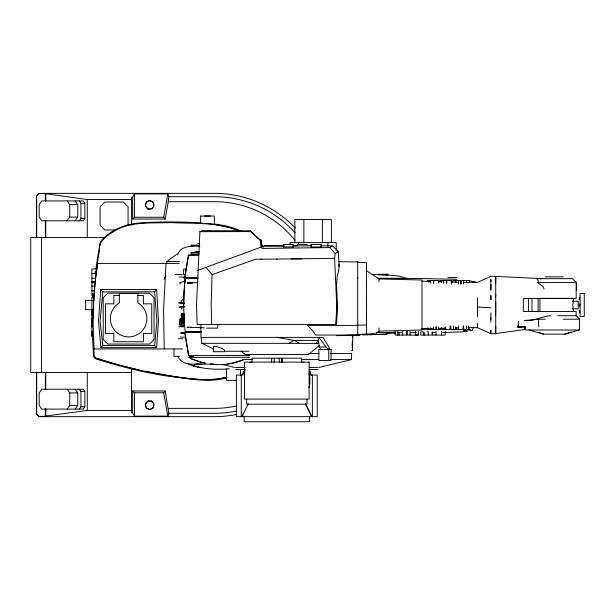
<?xml version="1.0" encoding="UTF-8"?>
<svg xmlns="http://www.w3.org/2000/svg" width="615" height="615" viewBox="0 0 615 615"><rect width="100%" height="100%" fill="white"/><g stroke="black" fill="none" stroke-linecap="round" stroke-linejoin="round"><path stroke-width="0.92" d="M36.708 372.513L36.708 414.233L38.853 416.378L45.349 416.378L45.764 416.009L45.764 408.445M45.764 389.533L45.771 372.513M91.896 331.608L91.896 334.299L91.896 330.847M91.896 310.898L91.896 313.258M281.954 362.112L281.962 358.184L281.954 362.112L282.662 362.112M357.722 278.626L357.722 278.095M366.502 332.838L366.502 331.516M366.502 325.235L366.502 321.591M366.502 319.669L366.502 317.686M366.502 315.649L366.502 313.573M366.502 307.177L366.502 305.017M366.502 303.341L366.502 302.396M366.502 286.344L366.502 283.546M402.664 335.067L402.664 331.37M395.099 331.37L395.099 335.067L406.446 335.067L406.446 331.37M424.658 335.067L424.658 332.746M438.626 282.362L438.626 280.517L433.821 280.517L433.821 283.184M450.341 325.965L450.341 329.517L450.341 327.672L450.341 329.517L445.529 329.517L445.529 327.672M451.571 282.362L451.571 280.517L446.767 280.517L446.767 283.184M463.326 327.672L463.28 329.517L458.475 329.517L458.475 327.672M477.455 327.134L477.455 323.221L477.455 327.664L490.862 333.722L495.721 333.722L495.721 326.381M477.455 300.789L477.455 298.137L477.455 306.977M490.862 333.222L490.878 330.24L490.862 332.477M490.862 322.199L490.862 317.74M495.721 333.176L495.721 333.584L524.61 329.517L524.61 326.75L517.676 326.75L517.515 327.503L524.61 326.75L524.61 329.517M495.721 315.526L495.721 294.339M495.721 283.338L495.698 276.381L490.862 276.312L477.455 282.362L464.187 282.331M274.229 362.112L274.244 358.184M279.394 362.112L279.11 358.184M395.191 332.815L394.353 332.946L394.353 332.246M442.715 332.431L461.058 331.892L463.656 331.608L463.702 330.862M441.378 280.517L441.624 282.293M455.73 327.741L455.723 329.517L453.447 329.517L453.447 325.965M463.287 327.687L463.28 329.517L463.28 325.965M466.477 325.965L466.477 329.517L468.638 329.517L468.645 327.741M477.594 307L477.463 316.079L477.594 307L490.862 307.831M93.196 318.701L93.472 304.663L94.91 284.584A428.125 427.54 0 0 1 97.6 263.412C93.157 291.671 92.212 320.415 94.195 348.936M91.95 313.681L91.919 324.366M468.668 329.517L468.699 327.741M469.33 282.293L469.33 280.517L461.188 280.517L461.227 284.076M352.872 334.891L352.825 336.743L352.318 336.751M201.305 331.6L185.2 331.6C183.27 313.942 183.232 296.092 185.2 278.434L198.099 278.434M183.677 305.009L184.062 291.695L185.23 278.434M205.964 267.379L212.067 274.659L211.176 305.017L211.745 324.436M210.722 230.925L203.227 230.625L199.89 231.686L196.516 305.017L197.154 324.436L336.597 324.436L337.435 305.017L336.659 287.136A13.63 2.03 87 0 1 336.605 283.184M352.418 341.202L352.134 345.015M461.142 282.362L461.219 280.517M335.844 324.436L336.728 305.017L334.598 258.323L335.221 253.626L338.458 251.381L332.308 245.846L320.876 245.846M166.019 263.412L163.552 310.537L164.22 348.936M184.669 278.203L184.723 277.05M217.879 324.436L217.687 328.133L206.502 328.133M517.515 327.503L518.122 326.75L518.422 321.391M182.271 322.152L182.009 326.819L181.294 322.529L181.694 320.069M182.724 321.268L182.601 323.528L183.093 323.528L183.009 322.022M184 277.05L183.939 278.203L186.268 278.203M261.044 247.115L260.714 240.842L250.451 231.555L250.397 230.725L254.456 234.715M517.676 326.75L518.122 326.75L518.237 324.935M100.752 289.534L98.508 321.191L100.875 347.598L156.61 347.598L158.493 321.191L156.679 289.534L100.752 289.534L102.828 291.818L154.573 291.818L156.679 289.534M529 329.986L543.568 334.145L564.831 334.145L579.399 329.986L579.63 319.208L576.163 315.741L557.682 315.741M92.596 297.06L92.911 293.34M102.828 291.818L100.084 321.176L102.797 345.446L100.875 347.598M156.61 347.598L154.649 345.446L156.917 321.184L154.573 291.818M168.249 201.666L168.825 196.723L167.818 193.902L134.431 193.902L132.656 197.277L132.656 219.04L165.189 219.04L168.249 201.666L214.404 201.666A103.351 103.351 0 0 1 294.862 240.142M181.871 316.886L182.248 313.804L181.302 313.804L181.533 322.191L183.839 322.191M182.909 322.191L182.178 317.901L182.693 313.804M184.9 277.542L188.375 255.302L198.161 255.087M185.346 278.203L184.823 278.895L184.923 278.203M573.011 301.804L573.618 299.228L572.734 305.248L573.618 310.806L573.011 308.23M95.064 273.652L95.517 270.884M95.817 269.032L100.207 242.249C109.024 230.464 124.268 224.352 138.675 223.022A462.303 462.303 1 0 1 201.059 222.945M165.189 219.04L163.698 217.256L167.818 193.902M337.035 277.15L337.404 275.42A349.943 105.396 0 0 0 339.057 262.851L338.189 251.573M188.444 256.071L184.715 277.534L186.291 277.58L184.977 277.542M153.066 407.999L153.904 404.14L151.413 401.103L147.692 401.118L145.463 404.14L146.309 408.022L149.868 409.475L153.066 407.999L149.591 409.513L147.016 408.452L145.455 406.108L145.832 403.255L148.123 401.003L151.813 401.241M146.309 202.02L145.463 205.894L147.692 208.916L151.805 208.8L153.911 205.925L153.074 202.035L149.591 200.521L146.309 202.02L149.868 200.567M579.415 298.006L579.284 299.713L579.691 297.268M308.945 387.527L309.875 384.075L309.875 377.164L308.945 373.712M187.214 331.185L186.683 332.2L185.599 332.477M544.106 288.912L542.684 286.29L537.825 282.692L538.333 281.07L536.803 278.687L541.123 278.664M250.39 230.825L207.778 230.694M167.818 416.132L168.825 413.311L165.189 391.002L132.656 391.002L132.656 412.765L134.431 416.132L167.818 416.132L163.698 392.777L165.189 391.002M248.199 403.863L242.51 415.702L241.257 416.663L241.257 375.058M242.856 414.894L242.056 416.301M36.416 372.152L36.416 414.356L38.853 416.378M463.848 329.394L472.059 330.593L473.273 327.803M182.678 299.082L180.756 302.311L178.95 302.972M177.866 253.934C181.494 245.324 192.211 246.215 199.952 246.223M164.036 279.356L165.912 275.881L164.397 278.657M244.893 370.476L242.041 375.058M147.016 201.582L145.455 203.926L145.832 206.778L148.123 209.039M152.351 408.452L153.911 406.108L153.535 403.255L151.413 401.103M67.127 220.808L69.741 217.11L69.741 204.634L67.127 200.928M75.13 220.808L77.751 217.11L77.751 204.634L75.13 200.928M79.304 220.808L80.934 218.502L80.934 203.242L79.304 200.928M84.862 218.502L83.225 220.808L41.789 220.808L39.175 217.11L39.175 204.634L41.789 200.928L83.225 200.928L84.862 203.242L84.862 218.502L80.934 218.502M67.127 409.106L69.741 405.408L69.741 392.924L67.127 389.226M75.13 409.106L77.751 405.408L77.751 392.924L75.13 389.226M79.304 409.106L80.934 406.792L80.934 391.54L79.304 389.226M84.862 406.792L83.225 409.106L41.789 409.106L39.175 405.408L39.175 392.924L41.789 389.226L83.225 389.226L84.862 391.54L84.862 406.792L80.934 406.792M184.277 282.27L185.315 280.809M249.752 362.689L250.659 362.112M188.413 331.693L186.96 332.423M315.979 343.401L318.739 340.395L294.185 340.395L276.819 337.381M36.416 237.882L36.416 195.685L38.73 193.371L214.404 193.371A111.646 111.646 0 0 1 295.354 228.127M36.708 237.521L36.708 195.801L38.853 193.663L45.349 193.663L87.276 199.544L131.533 199.544M132.656 219.04L134.431 217.256L134.431 193.902M189.405 355.916L189.912 355.409M180.81 333.392L181.817 332.738L184.738 333.43M308.515 354.486L319.331 345.622M166.873 263.412L166.873 261.56L176.69 254.164L177.958 254.164M375.765 333.561L379.04 331.108L421.982 330.017L421.982 280.025L379.04 278.926L366.502 270.685M332.169 245.939L330.378 247.222M261.859 248.429L329.894 247.568L331.354 246.523M293.463 246.915L283.507 247.015L283.284 244.455L293.463 244.455L293.463 246.915L293.078 246.784M321.199 246.915L311.244 247.015L311.029 244.455L321.199 244.455L321.199 246.915L320.815 246.784M336.636 252.65L337.65 251.942M283.284 246.915L283.676 246.784M311.029 246.915L311.413 246.784M288.52 343.401L294.185 340.395L299.428 343.401M394.899 332.715L394.353 332.946M537.825 282.692L576.163 282.362L576.163 298.544L523.319 298.544L523.319 311.49L576.163 311.49L576.163 315.741M201.635 230.817L199.89 231.686L250.451 231.555M181.902 303.057L180.272 303.526M197.761 270.385L261.26 247.038M243.363 359.829L232.954 363.104L227.427 364.095M243.086 359.944C232.87 364.019 221.654 365.525 210.73 364.111M212.067 274.659L255.702 259.23L261.805 259.207M564.831 334.145L570.881 332.062M387.711 275.389L372.16 274.359M226.981 377.203C199.76 383.576 171.762 375.634 144.779 371.329M147.692 401.118L148.123 401.003M394.223 332.269L394.238 332.976L394.807 332.853M463.702 331.608L467.3 331.17L463.572 331.623L463.572 330.885M187.121 332.169L180.741 332.938M319.139 367.432L351.503 359.567L351.449 353.564M179.572 282.462L185.33 281.301M249.236 355.409L188.513 355.409L189.074 355.409M226.036 377.495L216.864 379.232L207.47 379.839M179.642 283.838L180.787 283.592M226.212 378.017C207.532 382.976 188.159 378.502 169.409 376.372C144.471 372.775 120.04 366.448 96.017 358.945L94.549 358.122L93.472 355.762L92.488 335.782M190.235 357.738L188.882 357.43L249.175 357.261L248.129 357.292M190.212 357.961L189.212 357.599M184.07 281.539L185.63 281.247M199.083 251.489L190.765 253.049L199.083 253.049M190.996 252.996L199.245 251.458M394.238 332.976L395.284 332.8M197.799 243.655L199.529 243.386M394.884 332.477L376.08 332.484M45.764 416.009L87.276 410.497L131.533 410.497M394.007 333.007L386.282 333.614M464.394 331.039L466.485 330.793L464.394 331.178L464.394 330.232M194.386 245.393L190.996 246.384M196.577 277.972L197.569 277.872M545.267 319.208L538.394 319.208L524.61 320.484C533.958 321.66 541.83 316.079 550.725 315.741M576.163 290.034L576.624 289.996L576.624 283.061L576.163 283.015M426.749 331.885L428.286 331.769L428.286 335.067M229.357 368.8C215.604 369.999 201.52 368.923 188.444 364.288M357.722 334.506L374.535 333.63M351.811 335.213L352.579 335.19M200.313 332.062L192.933 332.062M381.154 334.306L382.43 334.26M383.199 334.229L386.912 334.114L383.822 334.206M336.851 335.69L348.198 335.321L344.408 335.459M366.332 334.76L373.82 334.522L370.038 334.66M362.473 334.891L373.82 334.537M383.368 334.245L374.174 334.514L377.894 334.399M350.604 335.244L349.136 335.298L360.129 334.952L356.246 335.075M340.779 335.567L348.198 335.336M190.181 255.087L188.644 255.133L188.936 255.594M201.374 332.062L184.715 332.5L188.582 354.532M421.982 328.864L432.53 328.579M439.248 328.395L445.96 328.202M455.554 327.941L458.429 327.864M468.023 327.595L477.463 327.68M518.122 326.75L525.541 326.75L525.764 329.986L579.399 329.986M378.663 334.375L379.939 334.345M187.936 332.415L192.003 332.308M184.946 332.492L186.291 332.461M357.722 325.158L366.502 324.951M94.672 282.516L91.896 282.577L91.896 295.446M334.598 258.323L291.149 258.938M455.63 277.526L456.407 277.511L454.746 277.511M202.327 364.195C195.762 363.711 182.978 366.555 178.158 356.869M260.929 259.215L301.742 258.807M197.769 364.195L198.284 364.195M276.581 259.1L277.119 259.1M190.942 282.808L187.229 282.831L187.744 282.831M197.415 364.195L197.077 364.195M199.614 245.224L191.011 245.147M432.46 332.538L435.028 332.515M210.407 216.026L204.541 216.026M184.808 322.345L184.162 322.168M197.907 364.195L198.299 364.195M188.182 282.823L189.551 282.823M446.421 283.184L446.421 280.517L440.048 280.517L441.639 280.517M178.865 307.07L180.426 307.339L182.132 309.053M421.129 329.14L428.332 329.125M450.618 327.672L450.687 329.517L457.053 329.517L455.469 329.517L455.477 326.849M196.769 364.195L197.999 364.434L197.146 364.195M264.266 245.931L284.168 245.885M190.865 254.794L199.014 254.794M387.373 274.275L385.497 274.275M454.9 277.511L453.124 277.511M427.363 280.517L433.475 280.517L433.475 283.184M181.302 313.804L184.608 313.804M416.232 332.615L410.251 332.615M415.256 335.067L416.709 335.067M418.385 331.37L418.385 335.067L417.593 335.067M248.399 357.43L248.844 357.43L248.137 357.423M168.825 196.723L214.404 196.723A108.294 108.294 0 0 1 295.162 232.862M132.656 197.277L131.533 197.277L131.533 225.175M80.934 203.242L84.862 203.242M69.741 204.634L77.751 204.634M69.741 217.11L77.751 217.11M134.431 217.256L163.698 217.256M115.935 230.018L104.842 230.018L100.091 225.275L100.091 206.778L104.842 202.035L123.331 202.035L128.081 206.778L128.081 225.275M105.665 237.521L30.75 237.521L30.75 372.513L131.533 372.513M297.153 244.455L307.331 244.455M264.381 245.885L284.253 245.869M297.514 245.854L292.725 245.862L307.123 245.885M307.546 245.846L311.351 245.846M166.873 261.56L179.749 261.56M179.188 263.412L97.431 263.412C97.762 259.076 98.823 254.818 99.446 250.528C98.538 240.196 108.048 235.13 115.443 230.487C132.148 221.046 152.105 223.437 170.486 222.569C193.418 223.875 217.756 221.592 239.327 231.032M96.517 268.924L91.896 268.924L91.896 281.939L94.672 281.978L91.896 281.939M186.422 268.963L183.731 268.963L183.47 274.505L185.415 274.505M91.896 273.529L96.517 273.529M378.54 274.275L387.773 274.275M174.814 274.505L182.263 274.505M545.182 276.819L563.217 276.819M179.034 277.05L185.692 277.05M447.881 277.511L456.953 277.511M185.484 277.972L197.707 277.972M91.896 278.211L95.594 278.211M538.632 278.664L572.465 278.664L576.163 282.362M94.672 281.885L91.896 281.885L94.664 282.008M91.896 286.121L94.672 286.121M91.896 290.58L93.741 290.58M91.896 290.826L93.741 290.826M119.564 295.515L113.837 295.515L113.837 303.833L105.519 303.833L105.519 333.422L113.837 333.422L113.837 341.748L143.426 341.748L143.426 333.422L151.751 333.422L151.751 303.833L143.426 303.833L143.426 295.515L137.699 295.515M93.741 297.329L91.896 297.329L91.896 305.017M539.401 298.313L573.618 298.313M85.354 300.397L92.304 300.397M572.427 301.189L578.185 301.189L578.185 308.845L572.427 308.845M178.819 302.888L184.162 302.888M184.515 303.449L180.641 303.449M180.641 306.593L184.323 306.593M179.242 307.154L184.139 307.154M85.354 309.645L92.304 309.645M182.801 316.886L181.717 316.886L181.648 313.804M182.178 317.901L183.109 317.901M181.963 318.424L181.471 318.424L180.995 321.507L180.479 318.424L180.479 326.819L180.825 323.598L181.471 326.819L182.417 326.819L182.501 325.343L183.193 325.343L183.278 326.819L183.685 326.819L183.424 322.152M181.871 322.191L181.771 318.97L182.701 318.97M563.132 319.208L579.63 319.208M307.523 324.436L307.669 325.404L357.722 325.404M187.744 327.211L187.229 327.211L188.597 327.211M185.699 332.062L200.721 332.062M407.384 331.37L407.384 335.067L418.385 335.067M180.249 337.151L185.722 337.151M178.419 338.765L182.563 338.765M201.228 337.381L201.805 343.293L318.693 343.401M102.797 345.446L154.649 345.446M318.655 342.232L319.147 346.991L326.035 346.991L328.456 349.474M182.57 348.936L93.826 348.936L94.31 356.354L95.748 358.084L117.919 364.757L138.413 369.923M328.226 348.936L329.54 348.936M351.411 350.35L351.895 350.35M248.96 351.25L224.56 351.25L224.39 350.25A6.788 2.237 16.2 0 0 222.077 348.49M224.513 351.711L213.551 351.711L213.405 346.898A5.543 1.253 17.9 0 1 213.589 346.576A5.312 1.184 16.7 0 1 216.957 346.691L222.107 348.482M308.584 353.564L319.054 353.564M330.186 353.564L351.941 353.564M245.277 354.486L308.361 354.486M179.726 356.331L173.999 356.331L173.999 348.936M189.428 356.423L193.779 356.423M242.333 359.567L252.757 359.567M301.827 359.567L318.693 359.567M330.524 359.567L351.503 359.567M214.174 364.195L194.709 364.18M235.553 367.432L245.308 367.432M309.237 367.432L318.078 367.432M235.553 369.507L245.308 369.507M309.237 369.507L318.078 369.507M245.093 371.129L243.179 371.129L243.179 375.058M242.272 375.058L236.398 375.058L236.398 416.663L317.232 416.663L317.232 375.058L310.429 375.058M236.76 380.378L226.466 380.378L226.466 368.885M80.934 391.54L84.862 391.54M132.656 391.002L134.431 392.777L163.698 392.777M69.741 392.924L77.751 392.924M69.741 405.408L77.751 405.408M168.249 408.368L214.404 408.368A103.351 103.351 0 0 0 236.114 406.061M132.656 412.765L131.533 412.765L131.533 368.685M168.825 413.311L214.404 413.311A108.294 108.294 0 0 0 236.583 411.02M38.73 416.663L214.404 416.663A111.646 111.646 0 0 0 236.69 414.418M181.771 318.97L182.471 322.191M449.703 329.194L451.187 329.202M352.287 345.03L352.487 350.35L352.802 337.381L352.287 337.366M387.381 278.495C408.929 278.149 436.804 278.887 456.699 279.287M397.436 332.6L401.71 332.615M147.692 208.916L151.413 208.939L153.535 206.778L153.904 203.957L152.351 201.582M188.305 327.211L190.942 327.234M444.053 329.163L445.937 329.179M456.484 329.21L458.39 329.225M249.198 355.409L248.591 355.409L249.052 355.409M428.463 280.517L428.632 282.293M338.827 261.667L357.722 261.99M187.475 277.611L185.561 277.557L186.161 277.588M378.033 278.218L406.984 278.403L399.12 276.143L388.08 274.943M185.907 277.565L185.768 277.565M187.298 277.603L197.907 277.88M188.428 277.634L189.843 277.673M191.918 277.726L194.778 277.803M197.884 327.38L201.343 327.472M421.982 281.17L429.654 281.378M438.287 281.616L442.124 281.724M450.757 281.962L457.475 282.147M336.413 307.615L338.012 307.661M199.245 327.449L201.082 327.511M357.722 262.244L366.502 262.705L366.502 334.045M542.253 278.664L495.736 276.396L495.721 296.907M210.63 364.095L216.226 364.595M200.959 379.563C165.204 376.526 129.842 369.277 95.748 358.084L94.31 356.354M181.094 333.138L183.539 333.43M215.873 224.821L230.256 227.681L238.804 230.825M215.365 224.114L224.752 225.59L233.908 228.15L240.942 231.032M205.272 363.142L201.351 362.327L190.489 358.53M205.103 363.104L201.159 362.273L190.181 358.384M186.96 277.619L188.713 278.864M221.93 364.372L234.523 367.424M468.476 280.317L475.503 282.27M303.272 362.112L303.879 362.689M474.542 281.939L475.941 282.416M538.379 332.361L543.568 334.145M181.01 306.516L181.84 306.808M149.591 200.521L153.074 202.035M311.943 416.463L305.44 403.863M201.805 343.293L213.559 348.859M186.699 277.703L187.46 278.541M311.59 375.058L309.107 371.076M241.172 351.25L245.124 354.486M255.832 235.96L261.329 240.934L261.667 247.192M260.798 243.794L263.589 246.338M261.329 245.224L263.174 246.999M307.669 325.404L312.366 330.393L315.695 335.067L357.722 335.067L357.722 261.706M261.882 245.731L263.212 247.107M329.894 247.568L335.221 253.626M213.659 347.375L213.405 346.898M319.008 337.381L326.035 346.991M329.986 348.936L323.044 337.381L200.967 337.381L200.836 324.436M319.147 346.991L320.561 349.474M305.417 403.824L310.783 414.902M178.934 326.642L179.811 326.965L180.057 326.181L180.133 318.439L179.695 324.805L179.126 324.443M260.898 240.019L261.314 240.896M310.952 415.317L312.382 416.663L312.382 375.058M579.607 312.62C578.231 306.193 580.852 315.034 579.415 312.028M188.513 355.409L184.831 332.5M318.655 342.263L318.132 337.381M184.208 319.823L184.023 313.804M538.394 319.208L538.794 326.826M91.966 325.32L92.066 327.218M184.569 319.777L184.392 322.191L184.316 319.393M213.467 348.421L213.551 351.711L213.467 347.975M183.085 313.804L183.278 319.823L183.739 320.184L183.939 313.804L183.877 322.345L183.355 322.345L183.039 321.184L182.793 313.804M460.835 282.362L460.789 280.517L452.748 280.517L452.748 282.293M450.649 327.672L450.687 329.517L450.687 325.965M468.953 327.741L468.968 329.517L470.021 329.517L463.633 329.517L463.633 325.965M490.862 279.671L490.878 282.308L490.862 279.371M468.469 325.965L468.484 329.517M460.796 282.362L460.789 280.517L460.789 284.076M495.721 313.104L495.721 302.203M464.955 331.331L463.495 331.247M91.896 309.991L91.904 315.764L91.896 305.57M91.896 334.829L91.896 336.513M45.764 194.025L45.764 201.589M45.764 220.501L45.771 237.521M539.939 298.544L539.939 311.49M538.125 298.544L538.125 311.49M531.975 298.544L531.975 311.49M528.462 298.544L528.462 311.49M495.721 314.265L495.721 333.722M490.862 312.904L490.862 319.715M477.455 308.1L477.463 316.079M466.447 280.517L466.447 282.293M463.526 280.517L463.526 284.076M458.575 280.517L458.575 284.076M458.475 325.965L458.475 329.517M456.007 327.672L456.007 329.517M455.792 280.517L455.792 282.362M455.73 327.672L455.73 329.517M455.638 280.517L455.638 282.362M451.571 280.517L451.571 284.076M445.529 326.857L445.529 329.517M445.168 331.37L445.168 335.067L432.43 335.067L432.43 332.292M444.353 327.741L444.353 329.517L436.312 329.517L436.312 326.857M443.661 280.517L443.661 283.184M441.616 331.37L441.616 335.067M441.462 327.672L441.462 329.517M441.316 327.672L441.316 329.517M441.093 280.517L441.093 282.362M438.626 280.517L438.626 283.184M438.526 326.857L438.526 329.517M435.974 331.37L435.974 335.067M435.881 326.857L435.881 329.517L427.779 329.517L427.779 327.741M433.583 326.857L433.583 329.517M432.068 331.739L432.068 335.067L420.721 335.067L420.721 331.823L423.397 331.808L423.397 335.067M430.623 280.517L430.623 283.184M430.654 327.741L430.654 329.517M415.709 331.37L415.709 335.067M410.059 331.37L410.059 335.067M406.446 332.292L406.446 335.067M399.027 332.292L399.027 335.067M397.774 331.37L397.774 335.067M379.04 278.926L379.04 282.07M379.04 327.964L379.04 331.108M336.228 250.251L336.228 242.61L289.996 242.61L289.996 244.516M331.377 242.61L331.377 219.494L294.854 219.494L294.854 242.61M328.748 349.474L328.748 360.498M327.91 242.61L327.91 246.431M322.36 219.494L322.36 242.61M310.452 371.129L310.452 374.274M309.453 416.663L309.453 421.752L244.178 421.752L244.178 416.663M306.939 399.097L306.939 404.186L246.7 404.186L246.7 399.097M303.864 219.494L303.864 242.61M301.688 362.112L301.688 358.184L251.95 358.184L251.95 362.112M298.321 242.61L298.321 244.516M271.684 358.184L271.684 362.112M240.496 369.423L240.496 375.319M134.431 392.777L134.431 416.132M91.896 318.04L91.896 325.727M91.896 326.288L91.896 336.059M87.276 199.544L87.276 237.521M87.276 372.513L87.276 410.497M85.654 300.397L85.654 309.645M45.349 193.663L45.349 201.29M45.349 220.362L45.349 237.521M45.349 372.513L45.349 389.679M45.349 408.744L45.349 416.378M41.466 237.521L41.466 372.513M338.673 264.019A26.13 1.568 88.6 0 1 338.996 266.495M336.244 324.705A149.545 22.932 -87 0 1 337.089 305.002M336.759 283.684A14.314 1.676 88.3 0 1 337.112 277.819M261.098 242.187A208.646 2.768 74.4 0 1 260.837 239.796M190.404 327.326A34.079 0.746 2.7 0 1 201.251 327.618M192.803 282.977A34.063 0.953 -3.1 0 1 187.321 283.015M197.023 282.716A40.644 0.899 -2.7 0 1 190.104 282.854M197.753 327.641A40.644 0.692 2.4 0 1 204.318 327.833M387.781 275.243A4.766 0.546 -3.1 0 1 387.681 275.389M490.862 297.153L490.862 299.666L490.824 295.454L490.862 297.153M490.862 283.861L490.862 289.996L490.862 283.861M200.644 216.026L200.605 223.099L214.389 224.168L214.297 216.026L200.644 216.026M579.86 304.871C579.307 309.437 578.976 301.012 579.86 304.871M105.426 295.423L103.205 297.875L103.205 339.388L105.426 341.84L107.879 344.054L149.391 344.054L151.844 341.84L154.058 339.388L154.058 297.875L151.844 295.423L149.391 293.201L107.879 293.201L105.426 295.423M94.664 282.569L91.896 282.577L94.672 282.577M137.875 293.432L119.387 293.432L119.387 302.88A18.258 18.258 0 0 0 114.674 330.401A18.258 18.258 0 0 0 142.595 330.401A18.258 18.258 0 0 0 137.875 302.88L137.875 293.432M584.25 293.578L580.091 293.578L580.091 316.456L584.25 316.456L584.25 293.578M331.039 349.474L318.816 349.474L318.816 360.498L331.039 360.498L331.039 349.474M309.145 362.112L244.493 362.112L244.493 399.097L309.145 399.097L309.145 362.112M197.707 364.195L197.707 364.195M200.867 367.616L193.225 365.817L200.867 367.616"/></g></svg>
